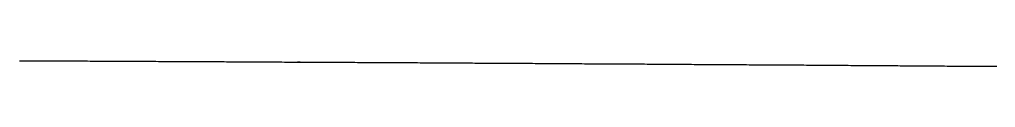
# Model space of a CAD drawing. Header units: millimetres. Extents: x 0 to 7857, y -61 to 540.
# Drawn here: x 1964 to 2946, y 530 to 536 of the extents above; entities that cross this region are included whole.
import ezdxf

# ---------------------------------------------------------------- set-up
doc = ezdxf.new("R2010")
doc.units = ezdxf.units.MM
doc.header["$LTSCALE"] = 10
doc.layers.add('MEMBERS', color=5, linetype='Continuous')

msp = doc.modelspace()

# ---------------------------------------------------------------- linework, layer by layer
at = {"layer": 'MEMBERS', "color": 3, "linetype": 'Continuous'}
for p, q in [((1964.18, 535.74), (1966.82, 535.74)), ((1966.82, 535.74), (1969.46, 535.74)), ((1969.46, 535.74), (1972.09, 535.7)), ((1972.09, 535.7), (1974.73, 535.7)), ((1974.73, 535.7), (1977.37, 535.66)), ((1977.37, 535.66), (1980.01, 535.66)), ((1980.01, 535.66), (1982.65, 535.66)), ((1982.65, 535.66), (1985.29, 535.66)), ((1985.29, 535.66), (1987.92, 535.62)), ((1987.92, 535.62), (1990.56, 535.62)), ((1990.56, 535.62), (1993.2, 535.59)), ((1993.2, 535.59), (1995.84, 535.59)), ((1995.84, 535.59), (1998.48, 535.59)), ((1998.48, 535.59), (2001.11, 535.59)), ((2001.11, 535.59), (2003.75, 535.55)), ((2003.75, 535.55), (2006.39, 535.55)), ((2006.39, 535.55), (2009.03, 535.51)), ((2009.03, 535.51), (2011.67, 535.51)), ((2011.67, 535.51), (2014.3, 535.51)), ((2014.3, 535.51), (2016.94, 535.51)), ((2016.94, 535.51), (2019.58, 535.47)), ((2019.58, 535.47), (2022.22, 535.47)), ((2022.22, 535.47), (2024.86, 535.47)), ((2024.86, 535.47), (2027.49, 535.47)), ((2027.49, 535.47), (2030.13, 535.43)), ((2030.13, 535.43), (2032.77, 535.43)), ((2032.77, 535.43), (2035.41, 535.39)), ((2035.41, 535.39), (2038.05, 535.39)), ((2038.05, 535.39), (2040.68, 535.39)), ((2040.68, 535.39), (2043.32, 535.39)), ((2043.32, 535.39), (2045.96, 535.35)), ((2045.96, 535.35), (2048.6, 535.35)), ((2048.6, 535.35), (2051.24, 535.31)), ((2051.24, 535.31), (2053.88, 535.31)), ((2053.88, 535.31), (2056.51, 535.31)), ((2056.51, 535.31), (2059.15, 535.31)), ((2059.15, 535.31), (2061.79, 535.27)), ((2061.79, 535.27), (2064.43, 535.27)), ((2064.43, 535.27), (2067.07, 535.23)), ((2067.07, 535.23), (2069.7, 535.23)), ((2069.7, 535.23), (2072.34, 535.23)), ((2072.34, 535.23), (2074.98, 535.23)), ((2074.98, 535.23), (2077.62, 535.2)), ((2077.62, 535.2), (2080.26, 535.2)), ((2080.26, 535.2), (2082.89, 535.2)), ((2082.89, 535.2), (2085.53, 535.2)), ((2085.53, 535.2), (2088.17, 535.16)), ((2088.17, 535.16), (2090.81, 535.16)), ((2090.81, 535.16), (2093.45, 535.12)), ((2093.45, 535.12), (2096.08, 535.12)), ((2096.08, 535.12), (2098.72, 535.12)), ((2098.72, 535.12), (2101.36, 535.12)), ((2101.36, 535.12), (2104, 535.08)), ((2104, 535.08), (2106.64, 535.08)), ((2106.64, 535.08), (2109.27, 535.04)), ((2109.27, 535.04), (2111.91, 535.04)), ((2111.91, 535.04), (2114.55, 535.04)), ((2114.55, 535.04), (2117.19, 535)), ((2117.19, 535), (2119.83, 535)), ((2119.83, 535), (2122.46, 534.96)), ((2122.46, 534.96), (2125.1, 534.96)), ((2125.1, 534.96), (2127.74, 534.96)), ((2127.74, 534.96), (2130.38, 534.96)), ((2130.38, 534.96), (2133.02, 534.92)), ((2133.02, 534.92), (2135.66, 534.92)), ((2135.66, 534.92), (2138.29, 534.92)), ((2138.29, 534.92), (2140.93, 534.92)), ((2140.93, 534.92), (2143.57, 534.88)), ((2143.57, 534.88), (2146.21, 534.88)), ((2146.21, 534.88), (2148.85, 534.84)), ((2148.85, 534.84), (2151.48, 534.84)), ((2151.48, 534.84), (2154.12, 534.84)), ((2154.12, 534.84), (2156.76, 534.8)), ((2156.76, 534.8), (2159.4, 534.8)), ((2159.4, 534.8), (2162.04, 534.77)), ((2162.04, 534.77), (2164.67, 534.77)), ((2164.67, 534.77), (2167.31, 534.77)), ((2167.31, 534.77), (2169.95, 534.77)), ((2169.95, 534.77), (2172.59, 534.73)), ((2172.59, 534.73), (2175.23, 534.73)), ((2175.23, 534.73), (2177.86, 534.69)), ((2177.86, 534.69), (2180.5, 534.69)), ((2180.5, 534.69), (2183.14, 534.69)), ((2183.14, 534.69), (2185.78, 534.69)), ((2185.78, 534.69), (2188.42, 534.65)), ((2188.42, 534.65), (2191.05, 534.65)), ((2191.05, 534.65), (2193.69, 534.65)), ((2193.69, 534.65), (2196.33, 534.61)), ((2196.33, 534.61), (2198.97, 534.61)), ((2198.97, 534.61), (2201.61, 534.57)), ((2201.61, 534.57), (2204.25, 534.57)), ((2204.25, 534.57), (2206.88, 534.57)), ((2206.88, 534.57), (2209.52, 534.57)), ((2209.52, 534.57), (2212.16, 534.53)), ((2212.16, 534.53), (2214.8, 534.53)), ((2214.8, 534.53), (2217.44, 534.49)), ((2217.44, 534.49), (2220.07, 534.49)), ((2220.07, 534.49), (2222.71, 534.49)), ((2222.71, 534.49), (2225.35, 534.45)), ((2225.35, 534.45), (2227.99, 534.45)), ((2227.99, 534.45), (2230.63, 534.41)), ((2230.63, 534.41), (2233.26, 534.41)), ((2233.26, 534.41), (2235.9, 534.41)), ((2235.9, 534.41), (2238.54, 534.41)), ((2238.54, 534.41), (2241.18, 534.38)), ((2241.18, 534.38), (2243.82, 534.38)), ((2246.45, 534.38), (2243.8, 534.37)), ((2243.8, 534.37), (2246.43, 534.38)), ((2243.82, 534.38), (2246.45, 534.38)), ((2246.43, 534.38), (2249.06, 534.38)), ((2249.06, 534.38), (2251.69, 534.34)), ((2251.69, 534.34), (2254.31, 534.34)), ((2254.31, 534.34), (2256.94, 534.3)), ((2256.94, 534.3), (2259.56, 534.3)), ((2259.56, 534.3), (2262.19, 534.3)), ((2262.19, 534.3), (2264.81, 534.3)), ((2264.81, 534.3), (2267.44, 534.26)), ((2267.44, 534.26), (2270.06, 534.22)), ((2270.06, 534.22), (2272.69, 534.22)), ((2272.69, 534.22), (2275.31, 534.22)), ((2275.31, 534.22), (2277.94, 534.22)), ((2277.94, 534.22), (2280.57, 534.18)), ((2280.57, 534.18), (2283.19, 534.18)), ((2283.19, 534.18), (2285.82, 534.18)), ((2285.82, 534.18), (2288.44, 534.14)), ((2288.44, 534.14), (2291.07, 534.14)), ((2291.07, 534.14), (2293.69, 534.1)), ((2293.69, 534.1), (2296.32, 534.1)), ((2296.32, 534.1), (2298.94, 534.1)), ((2298.94, 534.1), (2301.57, 534.1)), ((2301.57, 534.1), (2304.2, 534.06)), ((2304.2, 534.06), (2306.82, 534.02)), ((2306.82, 534.02), (2309.45, 534.02)), ((2309.45, 534.02), (2312.07, 534.02)), ((2312.07, 534.02), (2314.7, 534.02)), ((2314.7, 534.02), (2317.32, 533.98)), ((2317.32, 533.98), (2319.95, 533.98)), ((2319.95, 533.98), (2322.57, 533.95)), ((2322.57, 533.95), (2325.2, 533.95)), ((2325.2, 533.95), (2327.82, 533.95)), ((2327.82, 533.95), (2330.45, 533.91)), ((2330.45, 533.91), (2333.08, 533.91)), ((2333.08, 533.91), (2335.7, 533.91)), ((2335.7, 533.91), (2338.33, 533.87)), ((2338.33, 533.87), (2340.95, 533.87)), ((2340.95, 533.87), (2343.58, 533.83)), ((2343.58, 533.83), (2346.2, 533.83)), ((2346.2, 533.83), (2348.83, 533.83)), ((2348.83, 533.83), (2351.45, 533.83)), ((2351.45, 533.83), (2354.08, 533.79)), ((2354.08, 533.79), (2356.71, 533.75)), ((2356.71, 533.75), (2359.33, 533.75)), ((2359.33, 533.75), (2361.96, 533.75)), ((2361.96, 533.75), (2364.58, 533.75)), ((2364.58, 533.75), (2367.21, 533.71)), ((2367.21, 533.71), (2369.83, 533.71)), ((2369.83, 533.71), (2372.46, 533.71)), ((2372.46, 533.71), (2375.08, 533.67)), ((2375.08, 533.67), (2377.71, 533.67)), ((2377.71, 533.67), (2380.33, 533.63)), ((2380.33, 533.63), (2382.96, 533.63)), ((2382.96, 533.63), (2385.59, 533.63)), ((2385.59, 533.63), (2388.21, 533.59)), ((2388.21, 533.59), (2390.84, 533.59)), ((2390.84, 533.59), (2393.46, 533.55)), ((2393.46, 533.55), (2396.09, 533.55)), ((2396.09, 533.55), (2398.71, 533.55)), ((2398.71, 533.55), (2401.34, 533.52)), ((2401.34, 533.52), (2403.96, 533.52)), ((2403.96, 533.52), (2406.59, 533.48)), ((2406.59, 533.48), (2409.22, 533.48)), ((2409.22, 533.48), (2411.84, 533.48)), ((2411.84, 533.48), (2414.47, 533.44)), ((2414.47, 533.44), (2417.09, 533.44)), ((2417.09, 533.44), (2419.72, 533.44)), ((2419.72, 533.44), (2422.34, 533.4)), ((2422.34, 533.4), (2424.97, 533.4)), ((2424.97, 533.4), (2427.59, 533.36)), ((2427.59, 533.36), (2430.22, 533.36)), ((2430.22, 533.36), (2432.85, 533.36)), ((2432.85, 533.36), (2435.47, 533.32)), ((2435.47, 533.32), (2438.1, 533.32)), ((2438.1, 533.32), (2440.72, 533.28)), ((2440.72, 533.28), (2443.35, 533.28)), ((2443.35, 533.28), (2445.97, 533.28)), ((2445.97, 533.28), (2448.6, 533.24)), ((2448.6, 533.24), (2451.22, 533.24)), ((2451.22, 533.24), (2453.85, 533.2)), ((2453.85, 533.2), (2456.47, 533.2)), ((2456.47, 533.2), (2459.1, 533.2)), ((2459.1, 533.2), (2461.73, 533.16)), ((2461.73, 533.16), (2464.35, 533.16)), ((2464.35, 533.16), (2466.98, 533.16)), ((2466.98, 533.16), (2469.6, 533.12)), ((2469.6, 533.12), (2472.23, 533.12)), ((2472.23, 533.12), (2474.85, 533.09)), ((2474.85, 533.09), (2477.48, 533.09)), ((2477.48, 533.09), (2480.1, 533.09)), ((2480.1, 533.09), (2482.73, 533.05)), ((2482.73, 533.05), (2485.36, 533.05)), ((2485.36, 533.05), (2487.98, 533.01)), ((2487.98, 533.01), (2490.61, 533.01)), ((2490.61, 533.01), (2493.23, 533.01)), ((2493.23, 533.01), (2495.86, 532.97)), ((2495.86, 532.97), (2498.48, 532.97)), ((2498.48, 532.97), (2501.11, 532.93)), ((2501.11, 532.93), (2503.73, 532.93)), ((2503.73, 532.93), (2506.36, 532.93)), ((2506.36, 532.93), (2508.98, 532.89)), ((2508.98, 532.89), (2511.61, 532.89)), ((2511.61, 532.89), (2514.24, 532.89)), ((2514.24, 532.89), (2516.86, 532.85)), ((2516.86, 532.85), (2519.49, 532.85)), ((2519.49, 532.85), (2522.11, 532.81)), ((2522.11, 532.81), (2524.74, 532.81)), ((2524.74, 532.81), (2527.36, 532.81)), ((2527.36, 532.81), (2529.99, 532.77)), ((2529.99, 532.77), (2532.61, 532.73)), ((2532.61, 532.73), (2535.24, 532.73)), ((2535.24, 532.73), (2537.87, 532.73)), ((2537.87, 532.73), (2540.49, 532.73)), ((2540.49, 532.73), (2543.12, 532.7)), ((2543.12, 532.7), (2545.74, 532.7)), ((2545.74, 532.7), (2548.37, 532.7)), ((2548.37, 532.7), (2550.99, 532.66)), ((2550.99, 532.66), (2553.62, 532.62)), ((2553.62, 532.62), (2556.24, 532.62)), ((2556.24, 532.62), (2558.87, 532.62)), ((2558.87, 532.62), (2561.49, 532.58)), ((2561.49, 532.58), (2564.12, 532.58)), ((2564.12, 532.58), (2566.75, 532.54)), ((2566.75, 532.54), (2569.37, 532.54)), ((2569.37, 532.54), (2572, 532.54)), ((2572, 532.54), (2574.62, 532.5)), ((2574.62, 532.5), (2577.25, 532.5)), ((2577.25, 532.5), (2579.87, 532.46)), ((2579.87, 532.46), (2582.5, 532.46)), ((2582.5, 532.46), (2585.12, 532.46)), ((2585.12, 532.46), (2587.75, 532.42)), ((2587.75, 532.42), (2590.38, 532.42)), ((2590.38, 532.42), (2593, 532.42)), ((2593, 532.42), (2595.63, 532.38)), ((2595.63, 532.38), (2598.25, 532.34)), ((2598.25, 532.34), (2600.88, 532.34)), ((2600.88, 532.34), (2603.5, 532.34)), ((2603.5, 532.34), (2606.13, 532.34)), ((2606.13, 532.34), (2608.75, 532.3)), ((2608.75, 532.3), (2611.38, 532.27)), ((2611.38, 532.27), (2614, 532.27)), ((2614, 532.27), (2616.63, 532.27)), ((2616.63, 532.27), (2619.26, 532.23)), ((2619.26, 532.23), (2621.88, 532.23)), ((2621.88, 532.23), (2624.51, 532.19)), ((2624.51, 532.19), (2627.13, 532.19)), ((2627.13, 532.19), (2629.76, 532.19)), ((2629.76, 532.19), (2632.38, 532.15)), ((2632.38, 532.15), (2635.01, 532.15)), ((2635.01, 532.15), (2637.63, 532.15)), ((2637.63, 532.15), (2640.26, 532.11)), ((2640.26, 532.11), (2642.89, 532.07)), ((2642.89, 532.07), (2645.51, 532.07)), ((2645.51, 532.07), (2648.14, 532.07)), ((2648.14, 532.07), (2650.76, 532.03)), ((2650.76, 532.03), (2653.39, 532.03)), ((2653.39, 532.03), (2656.01, 531.99)), ((2656.01, 531.99), (2658.64, 531.99)), ((2658.64, 531.99), (2661.26, 531.99)), ((2661.26, 531.99), (2663.89, 531.95)), ((2663.89, 531.95), (2666.51, 531.91)), ((2666.51, 531.91), (2669.14, 531.91)), ((2669.14, 531.91), (2671.77, 531.91)), ((2671.77, 531.91), (2674.39, 531.88)), ((2674.39, 531.88), (2677.02, 531.88)), ((2677.02, 531.88), (2679.64, 531.88)), ((2679.64, 531.88), (2682.27, 531.84)), ((2682.27, 531.84), (2684.89, 531.84)), ((2684.89, 531.84), (2687.52, 531.8)), ((2687.52, 531.8), (2690.14, 531.8)), ((2690.14, 531.8), (2692.77, 531.8)), ((2692.77, 531.8), (2695.4, 531.76)), ((2695.4, 531.76), (2698.02, 531.72)), ((2698.02, 531.72), (2700.65, 531.72)), ((2700.65, 531.72), (2703.27, 531.72)), ((2703.27, 531.72), (2705.9, 531.68)), ((2705.9, 531.68), (2708.52, 531.68)), ((2708.52, 531.68), (2711.15, 531.68)), ((2711.15, 531.68), (2713.77, 531.64)), ((2713.77, 531.64), (2716.4, 531.64)), ((2716.4, 531.64), (2719.02, 531.6)), ((2719.02, 531.6), (2721.65, 531.6)), ((2721.65, 531.6), (2724.28, 531.6)), ((2724.28, 531.6), (2726.9, 531.56)), ((2726.9, 531.56), (2729.53, 531.52)), ((2729.53, 531.52), (2732.15, 531.52)), ((2732.15, 531.52), (2734.78, 531.52)), ((2734.78, 531.52), (2737.4, 531.48)), ((2737.4, 531.48), (2740.03, 531.45)), ((2740.03, 531.45), (2742.65, 531.45)), ((2742.65, 531.45), (2745.28, 531.45)), ((2745.28, 531.45), (2747.91, 531.41)), ((2747.91, 531.41), (2750.53, 531.41)), ((2750.53, 531.41), (2753.16, 531.41)), ((2753.16, 531.41), (2755.78, 531.37)), ((2755.78, 531.37), (2758.41, 531.37)), ((2758.41, 531.37), (2761.03, 531.33)), ((2761.03, 531.33), (2763.66, 531.33)), ((2763.66, 531.33), (2766.28, 531.33)), ((2766.28, 531.33), (2768.91, 531.29)), ((2768.91, 531.29), (2771.53, 531.25)), ((2771.53, 531.25), (2774.16, 531.25)), ((2774.16, 531.25), (2776.79, 531.25)), ((2776.79, 531.25), (2779.41, 531.21)), ((2779.41, 531.21), (2782.04, 531.17)), ((2782.04, 531.17), (2781.97, 531.19)), ((2781.97, 531.19), (2784.59, 531.17)), ((2784.59, 531.17), (2787.21, 531.13)), ((2787.21, 531.13), (2789.83, 531.13)), ((2789.83, 531.13), (2792.46, 531.09)), ((2792.46, 531.09), (2795.08, 531.09)), ((2795.08, 531.09), (2797.7, 531.09)), ((2797.7, 531.09), (2800.32, 531.05)), ((2800.32, 531.05), (2802.95, 531.05)), ((2802.95, 531.05), (2805.57, 531.02)), ((2805.57, 531.02), (2808.19, 531.02)), ((2808.19, 531.02), (2810.81, 530.98)), ((2810.81, 530.98), (2813.44, 530.98)), ((2813.44, 530.98), (2816.06, 530.98)), ((2816.06, 530.98), (2818.68, 530.94)), ((2818.68, 530.94), (2821.3, 530.9)), ((2821.3, 530.9), (2823.93, 530.9)), ((2823.93, 530.9), (2826.55, 530.9)), ((2826.55, 530.9), (2829.17, 530.86)), ((2829.17, 530.86), (2831.79, 530.82)), ((2831.79, 530.82), (2834.42, 530.82)), ((2834.42, 530.82), (2837.04, 530.82)), ((2837.04, 530.82), (2839.66, 530.78)), ((2839.66, 530.78), (2842.28, 530.78)), ((2842.28, 530.78), (2844.91, 530.78)), ((2844.91, 530.78), (2847.53, 530.74)), ((2847.53, 530.74), (2850.15, 530.7)), ((2850.15, 530.7), (2852.77, 530.7)), ((2852.77, 530.7), (2855.4, 530.7)), ((2855.4, 530.7), (2858.02, 530.66)), ((2858.02, 530.66), (2860.64, 530.66)), ((2860.64, 530.66), (2863.26, 530.62)), ((2863.26, 530.62), (2865.89, 530.62)), ((2865.89, 530.62), (2868.51, 530.59)), ((2868.51, 530.59), (2871.13, 530.59)), ((2871.13, 530.59), (2873.75, 530.59)), ((2873.75, 530.59), (2876.38, 530.55)), ((2876.38, 530.55), (2879, 530.55)), ((2879, 530.55), (2881.62, 530.51)), ((2881.62, 530.51), (2884.25, 530.51)), ((2884.25, 530.51), (2886.87, 530.47)), ((2886.87, 530.47), (2889.49, 530.47)), ((2889.49, 530.47), (2892.11, 530.43)), ((2892.11, 530.43), (2894.74, 530.43)), ((2894.74, 530.43), (2897.36, 530.39)), ((2897.36, 530.39), (2899.98, 530.39)), ((2899.98, 530.39), (2902.6, 530.35)), ((2902.6, 530.35), (2905.23, 530.35)), ((2905.23, 530.35), (2907.85, 530.35)), ((2907.85, 530.35), (2910.47, 530.31)), ((2910.47, 530.31), (2913.09, 530.31)), ((2913.09, 530.31), (2915.72, 530.27)), ((2915.72, 530.27), (2918.34, 530.27)), ((2918.34, 530.27), (2920.96, 530.23)), ((2920.96, 530.23), (2923.58, 530.23)), ((2923.58, 530.23), (2926.21, 530.2)), ((2926.21, 530.2), (2928.83, 530.2)), ((2928.83, 530.2), (2931.45, 530.16)), ((2931.45, 530.16), (2934.07, 530.16)), ((2934.07, 530.16), (2936.7, 530.16)), ((2936.7, 530.16), (2939.32, 530.12)), ((2939.32, 530.12), (2941.94, 530.08)), ((2941.94, 530.08), (2944.56, 530.08)), ((2944.56, 530.08), (2947.19, 530.08))]:
    msp.add_line(p, q, dxfattribs=at)

doc.saveas('drawing.dxf')
